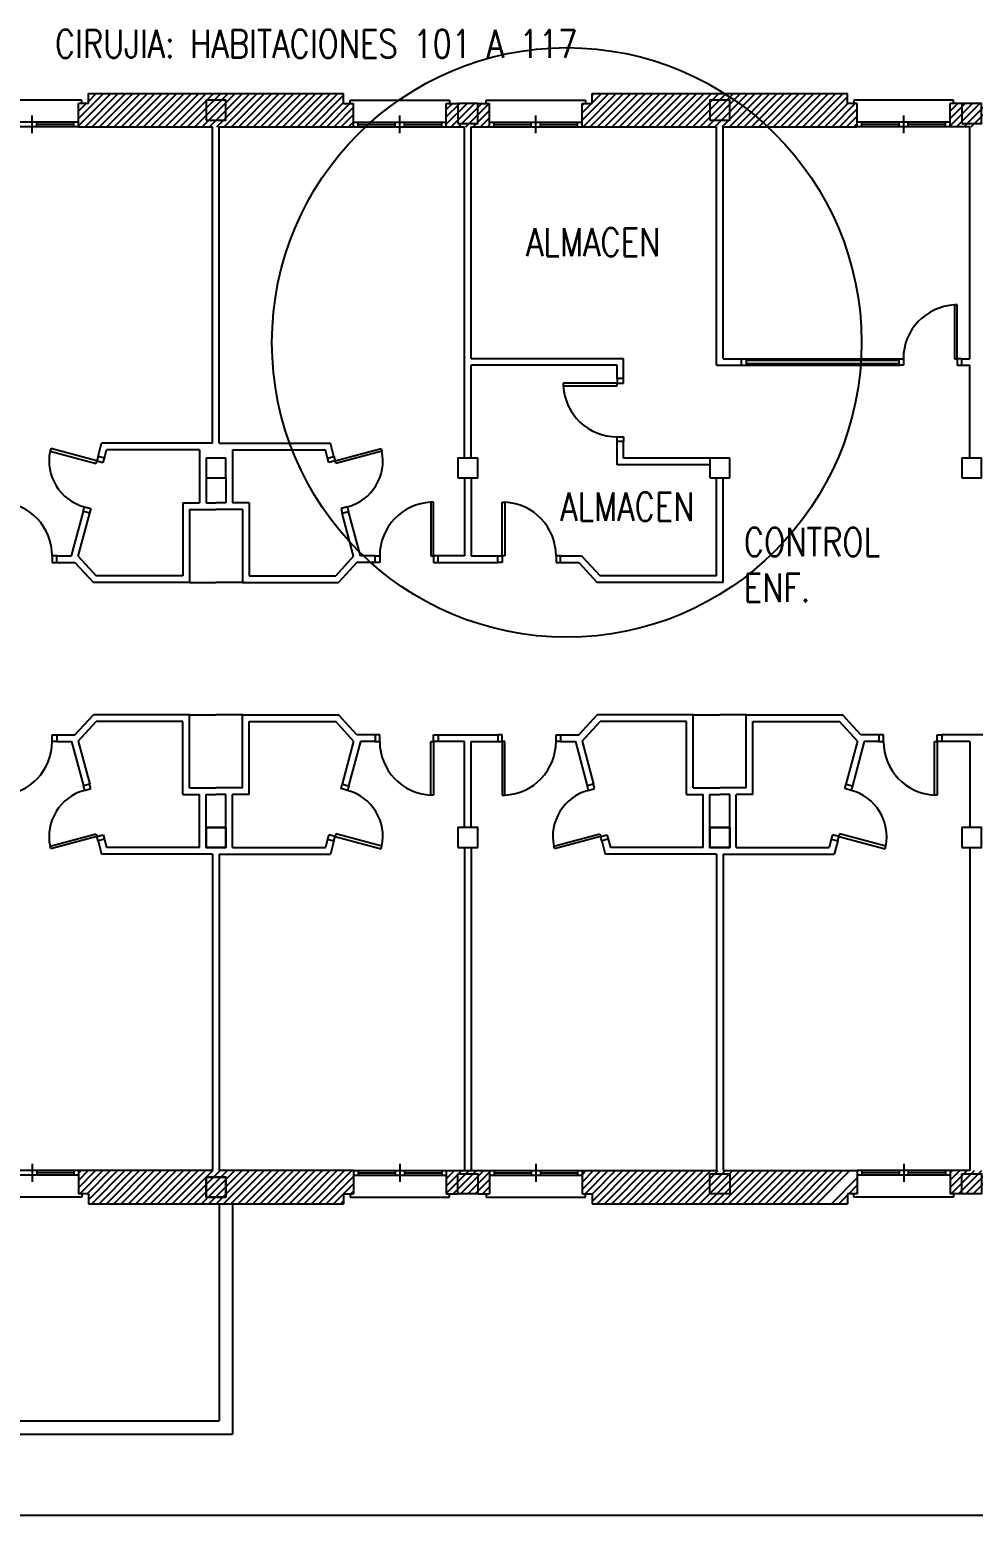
# Model space of a CAD drawing. Extents: x 0 to 420, y 0 to 297.
# Drawn here: x 61.5 to 118.4, y 0 to 89.7 of the extents above; entities that cross this region are included whole.
import ezdxf
from ezdxf.enums import TextEntityAlignment as Align

# ---------------------------------------------------------------- set-up
doc = ezdxf.new("R2010")
doc.units = 0
doc.header["$LTSCALE"] = 0.8
doc.header["$MEASUREMENT"] = 0
doc.layers.get('0').update_dxf_attribs({"linetype": 'CONTINUOUS'})
for name, color, linetype in [('ALMACEN', 10, 'CONTINUOUS'), ('PLANTA-EDIFICIO', 7, 'CONTINUOUS'), ('USO-EDIFICIO', 7, 'CONTINUOUS')]:
    doc.layers.add(name, color=color, linetype=linetype)
doc.styles.add('ROMANS', font='ROMANS.shx', dxfattribs={"width": 0.8, "height": 1.7})

# ---------------------------------------------------------------- blocks, each defined once
blk = doc.blocks.new('*X12')
at = {"color": 0}
for p, q in [((64.4, 83.845), (66.355, 85.8)), ((64.4, 84.287), (65.913, 85.8)), ((64.4, 84.729), (64.871, 85.2)), ((64.4, 85.171), (64.429, 85.2)), ((64.797, 83.8), (66.797, 85.8)), ((65, 85.329), (65.471, 85.8)), ((65, 85.771), (65.029, 85.8)), ((65.238, 83.8), (67.238, 85.8)), ((65.68, 83.8), (67.68, 85.8)), ((66.122, 83.8), (68.122, 85.8)), ((66.564, 83.8), (68.564, 85.8)), ((67.006, 83.8), (69.006, 85.8)), ((67.448, 83.8), (69.448, 85.8)), ((67.89, 83.8), (69.89, 85.8)), ((68.332, 83.8), (70.332, 85.8)), ((68.774, 83.8), (70.774, 85.8)), ((69.216, 83.8), (71.216, 85.8)), ((69.658, 83.8), (71.658, 85.8)), ((70.1, 83.8), (72.1, 85.8)), ((70.542, 83.8), (72.542, 85.8)), ((70.984, 83.8), (72.984, 85.8)), ((71.426, 83.8), (73.426, 85.8)), ((71.868, 83.8), (73.868, 85.8)), ((72.31, 83.8), (74.31, 85.8)), ((72.751, 83.8), (74.751, 85.8)), ((73.193, 83.8), (75.193, 85.8)), ((73.635, 83.8), (75.635, 85.8)), ((74.077, 83.8), (76.077, 85.8)), ((74.519, 83.8), (76.519, 85.8)), ((74.961, 83.8), (76.961, 85.8)), ((75.403, 83.8), (77.403, 85.8)), ((75.845, 83.8), (77.845, 85.8)), ((76.287, 83.8), (78.287, 85.8)), ((76.729, 83.8), (78.729, 85.8)), ((77.171, 83.8), (79.171, 85.8)), ((77.613, 83.8), (79.613, 85.8)), ((78.055, 83.8), (80.055, 85.8)), ((78.497, 83.8), (80.4, 85.703)), ((78.939, 83.8), (80.4, 85.261)), ((79.381, 83.8), (80.781, 85.2)), ((86.6, 83.948), (87.852, 85.2)), ((86.6, 84.39), (87.41, 85.2)), ((86.6, 84.832), (86.968, 85.2)), ((86.894, 83.8), (88.294, 85.2)), ((87.336, 83.8), (88.736, 85.2)), ((87.777, 83.8), (89.177, 85.2)), ((94.8, 84.193), (96.407, 85.8)), ((94.8, 84.635), (95.365, 85.2)), ((94.8, 85.077), (94.923, 85.2)), ((94.849, 83.8), (96.849, 85.8)), ((95.29, 83.8), (97.29, 85.8)), ((95.4, 85.235), (95.965, 85.8)), ((95.4, 85.677), (95.523, 85.8)), ((95.732, 83.8), (97.732, 85.8)), ((96.174, 83.8), (98.174, 85.8)), ((96.616, 83.8), (98.616, 85.8)), ((97.058, 83.8), (99.058, 85.8)), ((97.5, 83.8), (99.5, 85.8)), ((97.942, 83.8), (99.942, 85.8)), ((98.384, 83.8), (100.384, 85.8)), ((98.826, 83.8), (100.826, 85.8)), ((99.268, 83.8), (101.268, 85.8)), ((99.71, 83.8), (101.71, 85.8)), ((100.152, 83.8), (102.152, 85.8)), ((100.594, 83.8), (102.594, 85.8)), ((101.036, 83.8), (103.036, 85.8)), ((101.478, 83.8), (103.478, 85.8)), ((101.92, 83.8), (103.92, 85.8)), ((102.362, 83.8), (104.362, 85.8)), ((102.803, 83.8), (104.803, 85.8)), ((103.245, 83.8), (105.245, 85.8)), ((103.687, 83.8), (105.687, 85.8)), ((104.129, 83.8), (106.129, 85.8)), ((104.571, 83.8), (106.571, 85.8)), ((105.013, 83.8), (107.013, 85.8)), ((105.455, 83.8), (107.455, 85.8)), ((105.897, 83.8), (107.897, 85.8)), ((106.339, 83.8), (108.339, 85.8)), ((106.781, 83.8), (108.781, 85.8)), ((107.223, 83.8), (109.223, 85.8)), ((107.665, 83.8), (109.665, 85.8)), ((108.107, 83.8), (110.107, 85.8)), ((108.549, 83.8), (110.549, 85.8)), ((108.991, 83.8), (110.8, 85.609)), ((109.433, 83.8), (110.833, 85.2)), ((109.875, 83.8), (111.275, 85.2)), ((117, 83.854), (118.346, 85.2)), ((117, 84.296), (117.904, 85.2)), ((117, 84.738), (117.462, 85.2)), ((117, 85.18), (117.02, 85.2)), ((117.388, 83.8), (118.788, 85.2)), ((117.83, 83.8), (119.23, 85.2)), ((79.823, 83.8), (81, 84.977)), ((80.264, 83.8), (81, 84.536)), ((88.219, 83.8), (89.2, 84.781)), ((88.661, 83.8), (89.2, 84.339)), ((110.317, 83.8), (111.4, 84.883)), ((110.758, 83.8), (111.4, 84.442)), ((118.271, 83.8), (119.6, 85.129)), ((80.706, 83.8), (81, 84.094)), ((89.103, 83.8), (89.2, 83.897)), ((111.2, 83.8), (111.4, 84)), ((64.4, 19.764), (65.436, 20.8)), ((64.4, 20.206), (64.994, 20.8)), ((64.4, 20.648), (64.552, 20.8)), ((64.478, 19.4), (65.878, 20.8)), ((64.92, 19.4), (66.32, 20.8)), ((65, 19.038), (66.762, 20.8)), ((65.204, 18.8), (67.204, 20.8)), ((65.646, 18.8), (67.646, 20.8)), ((66.088, 18.8), (68.088, 20.8)), ((66.53, 18.8), (68.53, 20.8)), ((66.972, 18.8), (68.972, 20.8)), ((67.414, 18.8), (69.414, 20.8)), ((67.856, 18.8), (69.856, 20.8)), ((68.297, 18.8), (70.297, 20.8)), ((68.739, 18.8), (70.739, 20.8)), ((69.181, 18.8), (71.181, 20.8)), ((69.623, 18.8), (71.623, 20.8)), ((70.065, 18.8), (72.065, 20.8)), ((70.507, 18.8), (72.507, 20.8)), ((70.949, 18.8), (72.949, 20.8)), ((71.391, 18.8), (73.391, 20.8)), ((71.833, 18.8), (73.833, 20.8)), ((72.275, 18.8), (74.275, 20.8)), ((72.717, 18.8), (74.717, 20.8)), ((73.159, 18.8), (75.159, 20.8)), ((73.601, 18.8), (75.601, 20.8)), ((74.043, 18.8), (76.043, 20.8)), ((74.485, 18.8), (76.485, 20.8)), ((74.927, 18.8), (76.927, 20.8)), ((75.369, 18.8), (77.369, 20.8)), ((75.81, 18.8), (77.81, 20.8)), ((76.252, 18.8), (78.252, 20.8)), ((76.694, 18.8), (78.694, 20.8)), ((77.136, 18.8), (79.136, 20.8)), ((77.578, 18.8), (79.578, 20.8)), ((78.02, 18.8), (80.02, 20.8)), ((78.462, 18.8), (80.462, 20.8)), ((78.904, 18.8), (80.904, 20.8)), ((86.6, 20.751), (86.649, 20.8)), ((86.6, 20.309), (87.091, 20.8)), ((86.6, 19.867), (87.533, 20.8)), ((86.6, 19.425), (87.975, 20.8)), ((87.017, 19.4), (88.417, 20.8)), ((87.459, 19.4), (88.859, 20.8)), ((87.901, 19.4), (89.2, 20.699)), ((94.8, 20.554), (95.046, 20.8)), ((94.8, 20.112), (95.488, 20.8)), ((94.8, 19.67), (95.93, 20.8)), ((94.972, 19.4), (96.372, 20.8)), ((95.4, 19.386), (96.814, 20.8)), ((95.4, 18.944), (97.256, 20.8)), ((95.698, 18.8), (97.698, 20.8)), ((96.14, 18.8), (98.14, 20.8)), ((96.582, 18.8), (98.582, 20.8)), ((97.024, 18.8), (99.024, 20.8)), ((97.466, 18.8), (99.466, 20.8)), ((97.908, 18.8), (99.908, 20.8)), ((98.35, 18.8), (100.35, 20.8)), ((98.791, 18.8), (100.791, 20.8)), ((99.233, 18.8), (101.233, 20.8)), ((99.675, 18.8), (101.675, 20.8)), ((100.117, 18.8), (102.117, 20.8)), ((100.559, 18.8), (102.559, 20.8)), ((101.001, 18.8), (103.001, 20.8)), ((101.443, 18.8), (103.443, 20.8)), ((101.885, 18.8), (103.885, 20.8)), ((102.327, 18.8), (104.327, 20.8)), ((102.769, 18.8), (104.769, 20.8)), ((103.211, 18.8), (105.211, 20.8)), ((103.653, 18.8), (105.653, 20.8)), ((104.095, 18.8), (106.095, 20.8)), ((104.537, 18.8), (106.537, 20.8)), ((104.979, 18.8), (106.979, 20.8)), ((105.421, 18.8), (107.421, 20.8)), ((105.863, 18.8), (107.863, 20.8)), ((106.304, 18.8), (108.304, 20.8)), ((106.746, 18.8), (108.746, 20.8)), ((107.188, 18.8), (109.188, 20.8)), ((107.63, 18.8), (109.63, 20.8)), ((108.072, 18.8), (110.072, 20.8)), ((108.514, 18.8), (110.514, 20.8)), ((108.956, 18.8), (110.956, 20.8)), ((117, 20.657), (117.143, 20.8)), ((117, 20.215), (117.585, 20.8)), ((117, 19.773), (118.027, 20.8)), ((117.069, 19.4), (118.469, 20.8)), ((117.511, 19.4), (118.911, 20.8)), ((117.953, 19.4), (119.353, 20.8)), ((79.346, 18.8), (81, 20.454)), ((79.788, 18.8), (81, 20.012)), ((88.343, 19.4), (89.2, 20.257)), ((88.785, 19.4), (89.2, 19.815)), ((109.84, 18.8), (111.4, 20.36)), ((110.882, 19.4), (111.4, 19.918)), ((118.395, 19.4), (119.6, 20.605)), ((80.23, 18.8), (80.4, 18.97)), ((80.83, 19.4), (81, 19.57)), ((110.282, 18.8), (110.8, 19.318)), ((110.724, 18.8), (110.8, 18.876)), ((111.324, 19.4), (111.4, 19.476))]:
    blk.add_line(p, q, dxfattribs=at)

msp = doc.modelspace()

# ---------------------------------------------------------------- linework, layer by layer
msp.add_line((0, 0), (420, 0))
at = {"layer": 'ALMACEN'}
msp.add_circle((93.868, 70.779), 17.79, dxfattribs=at)
at = {"layer": 'PLANTA-EDIFICIO'}
for p, q in [((64.6, 85.4), (58.6, 85.4)), ((65, 85.2), (64.4, 85.2)), ((64.4, 83.8), (64.4, 85.2)), ((64.6, 85.2), (64.6, 85.4)), ((65, 85.8), (80.4, 85.8)), ((65, 85.2), (65, 85.8)), ((80.4, 85.2), (80.4, 85.8)), ((80.4, 85.2), (81, 85.2)), ((80.8, 85.2), (80.8, 85.4)), ((80.8, 85.4), (86.8, 85.4)), ((81, 83.8), (81, 85.2)), ((86.6, 83.8), (86.6, 85.2)), ((86.6, 85.2), (87.3, 85.2)), ((86.8, 85.4), (86.8, 85.2)), ((88.5, 85.2), (89.2, 85.2)), ((89, 85.4), (95, 85.4)), ((89, 85.2), (89, 85.4)), ((89.2, 83.8), (89.2, 85.2)), ((94.8, 83.8), (94.8, 85.2)), ((94.8, 85.2), (95.4, 85.2)), ((95, 85.4), (95, 85.2)), ((95.4, 85.8), (110.8, 85.8)), ((95.4, 85.2), (95.4, 85.8)), ((110.8, 85.2), (110.8, 85.8)), ((111.4, 85.2), (110.8, 85.2)), ((117.2, 85.4), (111.2, 85.4)), ((111.2, 85.4), (111.2, 85.2)), ((111.4, 83.8), (111.4, 85.2)), ((117, 83.8), (117, 85.2)), ((117.7, 85.2), (117, 85.2)), ((117.2, 85.2), (117.2, 85.4)), ((61.6, 83.4), (61.6, 84.48)), ((83.8, 83.4), (83.8, 84.48)), ((92, 83.4), (92, 84.48)), ((114.2, 83.4), (114.2, 84.48)), ((64.4, 84.08), (58.8, 84.08)), ((64.4, 83.8), (58.8, 83.8)), ((61.6, 83.8), (61.6, 84.08)), ((61.88, 83.8), (61.88, 84.08)), ((64.12, 83.94), (61.88, 83.94)), ((64.12, 83.8), (64.12, 84.08)), ((64.4, 83.8), (64.4, 84.08)), ((64.4, 83.8), (72.5, 83.8)), ((72.5, 64.7), (72.5, 83.8)), ((72.9, 83.8), (81, 83.8)), ((72.9, 64.7), (72.9, 83.8)), ((81, 84.08), (86.6, 84.08)), ((81, 83.8), (81, 84.08)), ((81, 83.8), (86.6, 83.8)), ((81.28, 83.8), (81.28, 84.08)), ((81.28, 83.94), (83.52, 83.94)), ((83.52, 83.8), (83.52, 84.08)), ((83.8, 83.8), (83.8, 84.08)), ((84.08, 83.8), (84.08, 84.08)), ((84.08, 83.94), (86.32, 83.94)), ((86.32, 83.8), (86.32, 84.08)), ((86.6, 83.8), (87.7, 83.8)), ((87.7, 63.8), (87.7, 83.8)), ((88.1, 69.8), (88.1, 83.8)), ((88.1, 83.8), (89.2, 83.8)), ((89.2, 83.8), (89.2, 84.08)), ((89.2, 84.08), (94.8, 84.08)), ((89.2, 83.8), (94.8, 83.8)), ((89.48, 83.8), (89.48, 84.08)), ((89.48, 83.94), (91.72, 83.94)), ((91.72, 83.8), (91.72, 84.08)), ((92, 83.8), (92, 84.08)), ((92.28, 83.8), (92.28, 84.08)), ((92.28, 83.94), (94.52, 83.94)), ((94.52, 83.8), (94.52, 84.08)), ((94.8, 83.8), (102.9, 83.8)), ((102.9, 69.4), (102.9, 83.8)), ((103.3, 69.8), (103.3, 83.8)), ((103.3, 83.8), (111.4, 83.8)), ((117, 84.08), (111.4, 84.08)), ((117, 83.8), (111.4, 83.8)), ((111.68, 83.8), (111.68, 84.08)), ((113.92, 83.94), (111.68, 83.94)), ((113.92, 83.8), (113.92, 84.08)), ((114.2, 83.8), (114.2, 84.08)), ((114.48, 83.8), (114.48, 84.08)), ((116.72, 83.94), (114.48, 83.94)), ((116.72, 83.8), (116.72, 84.08)), ((117, 83.8), (117, 84.08)), ((118.2, 83.8), (117, 83.8)), ((118.2, 69.8), (118.2, 83.8)), ((117.26, 73.04), (117.26, 69.8)), ((117.42, 73.04), (117.26, 73.04)), ((117.42, 69.8), (117.42, 73.04)), ((97.3, 69.8), (88.1, 69.8)), ((96.9, 69.4), (88.1, 69.4)), ((88.1, 63.8), (88.1, 69.4)), ((96.9, 68.6), (96.9, 69.4)), ((97.3, 68.6), (97.3, 69.8)), ((102.9, 69.4), (104.4, 69.4)), ((103.3, 69.8), (104.4, 69.8)), ((104.4, 69.8), (104.4, 69.4)), ((104.4, 69.8), (114, 69.8)), ((104.4, 69.4), (114, 69.4)), ((104.7, 69.8), (104.7, 69.4)), ((104.7, 69.7), (113.9, 69.7)), ((104.7, 69.5), (113.9, 69.5)), ((113.9, 69.8), (113.9, 69.4)), ((113.9, 69.8), (114.18, 69.8)), ((114.18, 69.4), (113.9, 69.4)), ((114.18, 69.8), (114.18, 69.4)), ((117.26, 69.8), (117.42, 69.8)), ((117.42, 69.8), (117.42, 69.4)), ((117.7, 69.8), (117.42, 69.8)), ((117.42, 69.4), (117.7, 69.4)), ((117.7, 69.8), (118.2, 69.8)), ((117.7, 69.4), (117.7, 69.8)), ((117.7, 69.4), (118.2, 69.4)), ((118.2, 63.8), (118.2, 69.4)), ((93.66, 68.32), (93.66, 68.16)), ((96.9, 68.32), (93.66, 68.32)), ((93.66, 68.16), (96.9, 68.16)), ((97.3, 68.6), (96.9, 68.6)), ((96.9, 68.6), (96.9, 68.32)), ((96.9, 68.32), (97.3, 68.32)), ((96.9, 68.16), (96.9, 68.32)), ((97.3, 68.32), (97.3, 68.6)), ((65.581, 63.905), (65.792, 64.7)), ((72.5, 64.7), (65.792, 64.7)), ((72.9, 64.7), (79.608, 64.7)), ((79.819, 63.905), (79.608, 64.7)), ((96.9, 65.08), (97.3, 65.08)), ((96.9, 64.8), (96.9, 65.08)), ((97.3, 64.8), (96.9, 64.8)), ((96.9, 63.4), (96.9, 64.8)), ((97.3, 65.08), (97.3, 64.8)), ((97.3, 63.8), (97.3, 64.8)), ((62.727, 64.38), (62.685, 64.226)), ((62.685, 64.226), (65.467, 63.48)), ((65.509, 63.635), (62.727, 64.38)), ((65.581, 63.905), (65.509, 63.635)), ((65.968, 63.801), (65.581, 63.905)), ((65.895, 63.531), (65.968, 63.801)), ((65.968, 63.801), (66.1, 64.3)), ((71.7, 64.3), (66.1, 64.3)), ((71.7, 64.3), (71.7, 61.1)), ((73.7, 64.3), (79.3, 64.3)), ((73.7, 64.3), (73.7, 61.1)), ((79.432, 63.801), (79.3, 64.3)), ((79.432, 63.801), (79.819, 63.905)), ((79.505, 63.531), (79.432, 63.801)), ((79.819, 63.905), (79.891, 63.635)), ((79.891, 63.635), (82.673, 64.38)), ((82.715, 64.226), (79.933, 63.48)), ((82.673, 64.38), (82.715, 64.226)), ((102.5, 63.8), (97.3, 63.8)), ((65.467, 63.48), (65.509, 63.635)), ((65.509, 63.635), (65.895, 63.531)), ((79.891, 63.635), (79.505, 63.531)), ((79.933, 63.48), (79.891, 63.635)), ((102.5, 63.4), (96.9, 63.4)), ((72.1, 62.6), (72.1, 61.1)), ((73.3, 62.6), (73.3, 61.1)), ((87.7, 62.6), (87.7, 57.9)), ((88.1, 62.6), (88.1, 57.9)), ((102.9, 56.7), (102.9, 62.6)), ((103.3, 56.3), (103.3, 62.6)), ((70.7, 61.1), (70.7, 56.7)), ((70.7, 61.1), (71.7, 61.1)), ((72.1, 61.1), (72.7, 61.1)), ((73.3, 61.1), (72.7, 61.1)), ((74.7, 61.1), (73.7, 61.1)), ((74.7, 61.1), (74.7, 56.7)), ((85.82, 61.14), (85.66, 61.14)), ((85.66, 61.14), (85.66, 57.9)), ((85.82, 57.9), (85.82, 61.14)), ((89.98, 61.14), (90.14, 61.14)), ((89.98, 57.9), (89.98, 61.14)), ((90.14, 61.14), (90.14, 57.9)), ((63.986, 57.9), (64.698, 60.58)), ((64.393, 57.873), (65.084, 60.477)), ((64.69, 60.582), (64.763, 60.853)), ((65.084, 60.477), (64.698, 60.58)), ((64.763, 60.853), (65.149, 60.749)), ((65.149, 60.749), (65.077, 60.479)), ((71.1, 60.7), (71.1, 56.3)), ((71.1, 60.7), (72.7, 60.7)), ((74.3, 60.7), (72.7, 60.7)), ((74.3, 60.7), (74.3, 56.3)), ((80.637, 60.853), (80.251, 60.749)), ((80.251, 60.749), (80.323, 60.479)), ((80.316, 60.477), (80.702, 60.58)), ((81.007, 57.873), (80.316, 60.477)), ((80.71, 60.582), (80.637, 60.853)), ((81.414, 57.9), (80.702, 60.58)), ((62.82, 57.9), (62.82, 57.5)), ((63.1, 57.9), (62.82, 57.9)), ((62.82, 57.5), (63.1, 57.5)), ((63.1, 57.9), (63.986, 57.9)), ((63.1, 57.5), (63.1, 57.9)), ((63.1, 57.5), (64.192, 57.5)), ((64.192, 57.5), (65.3, 56.3)), ((64.393, 57.873), (65.475, 56.7)), ((81.007, 57.873), (79.925, 56.7)), ((81.208, 57.5), (80.1, 56.3)), ((82.3, 57.5), (81.208, 57.5)), ((82.3, 57.9), (81.414, 57.9)), ((82.3, 57.5), (82.3, 57.9)), ((82.3, 57.9), (82.58, 57.9)), ((82.58, 57.5), (82.3, 57.5)), ((82.58, 57.9), (82.58, 57.5)), ((85.66, 57.9), (85.82, 57.9)), ((86.1, 57.9), (85.82, 57.9)), ((85.82, 57.9), (85.82, 57.5)), ((85.82, 57.5), (86.1, 57.5)), ((87.7, 57.9), (86.1, 57.9)), ((86.1, 57.5), (86.1, 57.9)), ((86.1, 57.5), (89.7, 57.5)), ((88.1, 57.9), (89.7, 57.9)), ((89.7, 57.5), (89.7, 57.9)), ((89.7, 57.9), (89.98, 57.9)), ((89.98, 57.5), (89.7, 57.5)), ((89.98, 57.9), (89.98, 57.5)), ((90.14, 57.9), (89.98, 57.9)), ((93.22, 57.9), (93.22, 57.5)), ((93.5, 57.9), (93.22, 57.9)), ((93.22, 57.5), (93.5, 57.5)), ((93.5, 57.9), (94.767, 57.9)), ((93.5, 57.5), (93.5, 57.9)), ((93.5, 57.5), (94.592, 57.5)), ((94.592, 57.5), (95.7, 56.3)), ((94.767, 57.9), (95.875, 56.7)), ((70.7, 56.7), (65.475, 56.7)), ((74.7, 56.7), (79.925, 56.7)), ((102.9, 56.7), (95.875, 56.7)), ((71.1, 56.3), (65.3, 56.3)), ((71.1, 56.3), (72.7, 56.3)), ((74.3, 56.3), (72.7, 56.3)), ((74.3, 56.3), (80.1, 56.3)), ((103.3, 56.3), (95.7, 56.3)), ((64.192, 47.1), (65.3, 48.3)), ((64.393, 46.727), (65.475, 47.9)), ((71.1, 48.3), (65.3, 48.3)), ((70.7, 47.9), (65.475, 47.9)), ((70.7, 43.5), (70.7, 47.9)), ((71.1, 43.9), (71.1, 48.3)), ((71.1, 48.3), (72.7, 48.3)), ((74.3, 48.3), (72.7, 48.3)), ((74.3, 43.9), (74.3, 48.3)), ((74.3, 48.3), (80.1, 48.3)), ((74.7, 43.5), (74.7, 47.9)), ((74.7, 47.9), (79.925, 47.9)), ((81.007, 46.727), (79.925, 47.9)), ((81.208, 47.1), (80.1, 48.3)), ((94.592, 47.1), (95.7, 48.3)), ((94.793, 46.727), (95.875, 47.9)), ((101.5, 48.3), (95.7, 48.3)), ((101.1, 47.9), (95.875, 47.9)), ((101.1, 43.5), (101.1, 47.9)), ((101.5, 43.9), (101.5, 48.3)), ((101.5, 48.3), (103.1, 48.3)), ((104.7, 48.3), (103.1, 48.3)), ((104.7, 43.9), (104.7, 48.3)), ((104.7, 48.3), (110.5, 48.3)), ((105.1, 43.5), (105.1, 47.9)), ((105.1, 47.9), (110.325, 47.9)), ((111.407, 46.727), (110.325, 47.9)), ((111.608, 47.1), (110.5, 48.3)), ((62.82, 47.1), (63.1, 47.1)), ((62.82, 46.7), (62.82, 47.1)), ((63.1, 46.7), (62.82, 46.7)), ((63.1, 47.1), (63.1, 46.7)), ((63.1, 47.1), (64.192, 47.1)), ((63.1, 46.7), (63.986, 46.7)), ((63.986, 46.7), (64.698, 44.02)), ((64.393, 46.727), (65.084, 44.123)), ((81.007, 46.727), (80.316, 44.123)), ((81.414, 46.7), (80.702, 44.02)), ((82.3, 47.1), (81.208, 47.1)), ((82.3, 46.7), (81.414, 46.7)), ((82.3, 47.1), (82.3, 46.7)), ((82.58, 47.1), (82.3, 47.1)), ((82.3, 46.7), (82.58, 46.7)), ((82.58, 46.7), (82.58, 47.1)), ((85.66, 46.7), (85.82, 46.7)), ((85.66, 43.46), (85.66, 46.7)), ((85.82, 46.7), (85.82, 47.1)), ((85.82, 47.1), (86.1, 47.1)), ((85.82, 46.7), (85.82, 43.46)), ((86.1, 46.7), (85.82, 46.7)), ((86.1, 47.1), (89.7, 47.1)), ((86.1, 47.1), (86.1, 46.7)), ((87.7, 46.7), (86.1, 46.7)), ((87.7, 41.5), (87.7, 46.7)), ((88.1, 41.5), (88.1, 46.7)), ((88.1, 46.7), (89.7, 46.7)), ((89.7, 47.1), (89.7, 46.7)), ((89.98, 47.1), (89.7, 47.1)), ((89.7, 46.7), (89.98, 46.7)), ((89.98, 46.7), (89.98, 47.1)), ((89.98, 46.7), (89.98, 43.46)), ((90.14, 46.7), (89.98, 46.7)), ((90.14, 43.46), (90.14, 46.7)), ((93.22, 47.1), (93.5, 47.1)), ((93.22, 46.7), (93.22, 47.1)), ((93.5, 46.7), (93.22, 46.7)), ((93.5, 47.1), (93.5, 46.7)), ((93.5, 47.1), (94.592, 47.1)), ((93.5, 46.7), (94.386, 46.7)), ((94.386, 46.7), (95.098, 44.02)), ((94.793, 46.727), (95.484, 44.123)), ((111.407, 46.727), (110.716, 44.123)), ((111.814, 46.7), (111.102, 44.02)), ((112.7, 47.1), (111.608, 47.1)), ((112.7, 46.7), (111.814, 46.7)), ((112.7, 47.1), (112.7, 46.7)), ((112.98, 47.1), (112.7, 47.1)), ((112.7, 46.7), (112.98, 46.7)), ((112.98, 46.7), (112.98, 47.1)), ((116.06, 46.7), (116.22, 46.7)), ((116.06, 43.46), (116.06, 46.7)), ((116.22, 46.7), (116.22, 47.1)), ((116.22, 47.1), (116.5, 47.1)), ((116.22, 46.7), (116.22, 43.46)), ((116.5, 46.7), (116.22, 46.7)), ((116.5, 47.1), (116.5, 46.7)), ((120.2, 47.1), (116.5, 47.1)), ((118.2, 46.7), (116.5, 46.7)), ((118.2, 46.7), (118.2, 41.5)), ((64.69, 44.018), (64.763, 43.747)), ((65.084, 44.123), (64.698, 44.02)), ((65.149, 43.851), (65.077, 44.121)), ((80.251, 43.851), (80.323, 44.121)), ((80.316, 44.123), (80.702, 44.02)), ((80.71, 44.018), (80.637, 43.747)), ((95.09, 44.018), (95.163, 43.747)), ((95.484, 44.123), (95.098, 44.02)), ((95.549, 43.851), (95.477, 44.121)), ((110.651, 43.851), (110.723, 44.121)), ((110.716, 44.123), (111.102, 44.02)), ((111.11, 44.018), (111.037, 43.747)), ((64.763, 43.747), (65.149, 43.851)), ((70.7, 43.5), (71.7, 43.5)), ((71.1, 43.9), (72.7, 43.9)), ((71.7, 40.3), (71.7, 43.5)), ((72.1, 41.5), (72.1, 43.5)), ((72.1, 43.5), (72.7, 43.5)), ((74.3, 43.9), (72.7, 43.9)), ((73.3, 43.5), (72.7, 43.5)), ((73.3, 41.5), (73.3, 43.5)), ((73.7, 40.3), (73.7, 43.5)), ((74.7, 43.5), (73.7, 43.5)), ((80.637, 43.747), (80.251, 43.851)), ((85.82, 43.46), (85.66, 43.46)), ((89.98, 43.46), (90.14, 43.46)), ((95.163, 43.747), (95.549, 43.851)), ((101.1, 43.5), (102.1, 43.5)), ((101.5, 43.9), (103.1, 43.9)), ((102.1, 40.3), (102.1, 43.5)), ((102.5, 41.5), (102.5, 43.5)), ((102.5, 43.5), (103.1, 43.5)), ((104.7, 43.9), (103.1, 43.9)), ((103.7, 43.5), (103.1, 43.5)), ((103.7, 41.5), (103.7, 43.5)), ((104.1, 40.3), (104.1, 43.5)), ((105.1, 43.5), (104.1, 43.5)), ((111.037, 43.747), (110.651, 43.851)), ((116.22, 43.46), (116.06, 43.46)), ((62.685, 40.374), (65.467, 41.12)), ((62.727, 40.22), (62.685, 40.374)), ((65.509, 40.965), (62.727, 40.22)), ((65.467, 41.12), (65.509, 40.965)), ((65.509, 40.965), (65.895, 41.069)), ((65.581, 40.695), (65.509, 40.965)), ((65.968, 40.799), (65.581, 40.695)), ((65.581, 40.695), (65.792, 39.9)), ((65.895, 41.069), (65.968, 40.799)), ((65.968, 40.799), (66.1, 40.3)), ((79.432, 40.799), (79.3, 40.3)), ((79.505, 41.069), (79.432, 40.799)), ((79.432, 40.799), (79.819, 40.695)), ((79.891, 40.965), (79.505, 41.069)), ((79.819, 40.695), (79.608, 39.9)), ((79.819, 40.695), (79.891, 40.965)), ((79.933, 41.12), (79.891, 40.965)), ((79.891, 40.965), (82.673, 40.22)), ((82.715, 40.374), (79.933, 41.12)), ((82.673, 40.22), (82.715, 40.374)), ((93.085, 40.374), (95.867, 41.12)), ((93.127, 40.22), (93.085, 40.374)), ((95.909, 40.965), (93.127, 40.22)), ((95.867, 41.12), (95.909, 40.965)), ((95.909, 40.965), (96.295, 41.069)), ((95.981, 40.695), (95.909, 40.965)), ((96.368, 40.799), (95.981, 40.695)), ((95.981, 40.695), (96.192, 39.9)), ((96.295, 41.069), (96.368, 40.799)), ((96.368, 40.799), (96.5, 40.3)), ((109.832, 40.799), (109.7, 40.3)), ((109.905, 41.069), (109.832, 40.799)), ((109.832, 40.799), (110.219, 40.695)), ((110.291, 40.965), (109.905, 41.069)), ((110.219, 40.695), (110.008, 39.9)), ((110.219, 40.695), (110.291, 40.965)), ((110.333, 41.12), (110.291, 40.965)), ((110.291, 40.965), (113.073, 40.22)), ((113.115, 40.374), (110.333, 41.12)), ((113.073, 40.22), (113.115, 40.374)), ((72.5, 39.9), (65.792, 39.9)), ((71.7, 40.3), (66.1, 40.3)), ((72.5, 39.9), (72.5, 20.8)), ((72.9, 39.9), (72.9, 20.8)), ((72.9, 39.9), (79.608, 39.9)), ((73.7, 40.3), (79.3, 40.3)), ((87.7, 40.3), (87.7, 20.8)), ((88.1, 40.3), (88.1, 20.8)), ((102.9, 39.9), (96.192, 39.9)), ((102.1, 40.3), (96.5, 40.3)), ((102.9, 39.9), (102.9, 20.8)), ((103.3, 39.9), (110.008, 39.9)), ((103.3, 39.9), (103.3, 20.8)), ((104.1, 40.3), (109.7, 40.3)), ((118.2, 40.3), (118.2, 20.8)), ((64.4, 20.8), (58.8, 20.8)), ((61.6, 21.2), (61.6, 20.12)), ((61.6, 20.8), (61.6, 20.52)), ((61.88, 20.8), (61.88, 20.52)), ((64.12, 20.66), (61.88, 20.66)), ((64.12, 20.8), (64.12, 20.52)), ((72.5, 20.8), (64.4, 20.8)), ((64.4, 20.8), (64.4, 19.4)), ((64.4, 20.8), (64.4, 20.52)), ((81, 20.8), (72.9, 20.8)), ((81, 20.8), (81, 19.4)), ((81, 20.8), (81, 20.52)), ((81, 20.8), (86.6, 20.8)), ((81.28, 20.8), (81.28, 20.52)), ((81.28, 20.66), (83.52, 20.66)), ((83.52, 20.8), (83.52, 20.52)), ((83.8, 21.2), (83.8, 20.12)), ((83.8, 20.8), (83.8, 20.52)), ((84.08, 20.8), (84.08, 20.52)), ((84.08, 20.66), (86.32, 20.66)), ((86.32, 20.8), (86.32, 20.52)), ((86.6, 20.8), (102.9, 20.8)), ((86.6, 20.8), (86.6, 19.4)), ((89.2, 20.8), (89.2, 19.4)), ((89.2, 20.8), (94.8, 20.8)), ((89.2, 20.8), (89.2, 20.52)), ((89.48, 20.8), (89.48, 20.52)), ((89.48, 20.66), (91.72, 20.66)), ((91.72, 20.8), (91.72, 20.52)), ((92, 21.2), (92, 20.12)), ((92, 20.8), (92, 20.52)), ((92.28, 20.8), (92.28, 20.52)), ((92.28, 20.66), (94.52, 20.66)), ((94.52, 20.8), (94.52, 20.52)), ((94.8, 20.8), (94.8, 19.4)), ((103.3, 20.8), (111.4, 20.8)), ((111.4, 20.8), (111.4, 19.4)), ((117, 20.8), (111.4, 20.8)), ((111.68, 20.8), (111.68, 20.52)), ((113.92, 20.66), (111.68, 20.66)), ((113.92, 20.8), (113.92, 20.52)), ((114.2, 21.2), (114.2, 20.12)), ((114.2, 20.8), (114.2, 20.52)), ((114.48, 20.8), (114.48, 20.52)), ((116.72, 20.66), (114.48, 20.66)), ((116.72, 20.8), (116.72, 20.52)), ((118.2, 20.8), (117, 20.8)), ((117, 20.8), (117, 19.4)), ((117, 20.8), (117, 20.52)), ((64.4, 20.52), (58.8, 20.52)), ((81, 20.52), (86.6, 20.52)), ((89.2, 20.52), (94.8, 20.52)), ((117, 20.52), (111.4, 20.52)), ((64.6, 19.2), (58.6, 19.2)), ((65, 19.4), (64.4, 19.4)), ((64.6, 19.4), (64.6, 19.2)), ((65, 19.4), (65, 18.8)), ((80.4, 19.4), (81, 19.4)), ((80.4, 19.4), (80.4, 18.8)), ((80.8, 19.4), (80.8, 19.2)), ((80.8, 19.2), (86.8, 19.2)), ((86.6, 19.4), (87.3, 19.4)), ((86.8, 19.2), (86.8, 19.4)), ((88.5, 19.4), (89.2, 19.4)), ((89, 19.4), (89, 19.2)), ((89, 19.2), (95, 19.2)), ((94.8, 19.4), (95.4, 19.4)), ((95, 19.2), (95, 19.4)), ((95.4, 19.4), (95.4, 18.8)), ((111.4, 19.4), (110.8, 19.4)), ((110.8, 19.4), (110.8, 18.8)), ((111.2, 19.2), (111.2, 19.4)), ((117.2, 19.2), (111.2, 19.2)), ((117.7, 19.4), (117, 19.4)), ((117.2, 19.4), (117.2, 19.2)), ((65, 18.8), (80.4, 18.8)), ((72.9, 18.8), (72.9, 5.7)), ((73.7, 18.8), (73.7, 4.9)), ((95.4, 18.8), (110.8, 18.8)), ((26.8, 5.7), (72.9, 5.7)), ((26, 4.9), (73.7, 4.9))]:
    msp.add_line(p, q, dxfattribs=at)
for points in [[(72.1, 84.2), (73.3, 84.2), (73.3, 85.4), (72.1, 85.4)], [(87.3, 84), (88.5, 84), (88.5, 85.2), (87.3, 85.2)], [(102.5, 84.2), (103.7, 84.2), (103.7, 85.4), (102.5, 85.4)], [(117.7, 84), (118.9, 84), (118.9, 85.2), (117.7, 85.2)], [(72.1, 62.6), (73.3, 62.6), (73.3, 63.8), (72.1, 63.8)], [(87.3, 62.6), (88.5, 62.6), (88.5, 63.8), (87.3, 63.8)], [(102.5, 62.6), (103.7, 62.6), (103.7, 63.8), (102.5, 63.8)], [(117.7, 62.6), (118.9, 62.6), (118.9, 63.8), (117.7, 63.8)], [(72.1, 40.3), (73.3, 40.3), (73.3, 41.5), (72.1, 41.5)], [(73.3, 40.3), (72.1, 40.3), (72.1, 41.5), (73.3, 41.5)], [(72.1, 40.3), (73.3, 40.3), (73.3, 41.5), (72.1, 41.5)], [(87.3, 40.3), (88.5, 40.3), (88.5, 41.5), (87.3, 41.5)], [(103.7, 40.3), (102.5, 40.3), (102.5, 41.5), (103.7, 41.5)], [(102.5, 40.3), (103.7, 40.3), (103.7, 41.5), (102.5, 41.5)], [(102.5, 40.3), (103.7, 40.3), (103.7, 41.5), (102.5, 41.5)], [(117.7, 40.3), (118.9, 40.3), (118.9, 41.5), (117.7, 41.5)], [(72.1, 20.4), (73.3, 20.4), (73.3, 19.2), (72.1, 19.2)], [(72.1, 19.2), (73.3, 19.2), (73.3, 20.4), (72.1, 20.4)], [(87.3, 20.6), (88.5, 20.6), (88.5, 19.4), (87.3, 19.4)], [(102.5, 20.6), (103.7, 20.6), (103.7, 19.4), (102.5, 19.4)], [(117.7, 20.6), (118.9, 20.6), (118.9, 19.4), (117.7, 19.4)]]:
    msp.add_lwpolyline(points, close=True, dxfattribs=at)
for centre, radius, start, end in [((117.429, 69.795), 3.249, 92.98479, 179.91564), ((96.905, 68.329), 3.249, 182.98479, 269.91564), ((65.517, 63.643), 2.89, 168.37416, 254.88453), ((79.883, 63.643), 2.89, 285.11547, 11.62584), ((59.571, 57.895), 3.249, 0.08436, 87.01521), ((85.829, 57.895), 3.249, 92.98479, 179.91564), ((89.971, 57.895), 3.249, 0.08436, 87.01521), ((59.571, 46.705), 3.249, 272.98479, 359.91564), ((85.829, 46.705), 3.249, 180.08436, 267.01521), ((89.971, 46.705), 3.249, 272.98479, 359.91564), ((116.229, 46.705), 3.249, 180.08436, 267.01521), ((65.517, 40.957), 2.89, 105.11547, 191.62584), ((79.883, 40.957), 2.89, 348.37416, 74.88453), ((95.917, 40.957), 2.89, 105.11547, 191.62584), ((110.283, 40.957), 2.89, 348.37416, 74.88453)]:
    msp.add_arc(centre, radius, start, end, dxfattribs=at)

# ---------------------------------------------------------------- block references
at = {"layer": 'PLANTA-EDIFICIO', "color": 9}
msp.add_blockref('*X12', (0, 0), dxfattribs=at)

# ---------------------------------------------------------------- texts
at = {"layer": 'USO-EDIFICIO', "style": 'ROMANS', "width": 0.8}
for s, p in [('CIRUJIA: HABITACIONES 101 A 117', (62.976, 87.953)), ('CONTROL', (104.551, 57.882)), ('ENF.', (104.551, 55.13))]:
    msp.add_text(s, height=1.7, dxfattribs=at).set_placement(p)
for p in [(95.461, 75.978), (97.523, 60.02)]:
    msp.add_text('ALMACEN', height=1.7, dxfattribs=at).set_placement(p, align=Align.CENTER)

doc.saveas('drawing.dxf')
